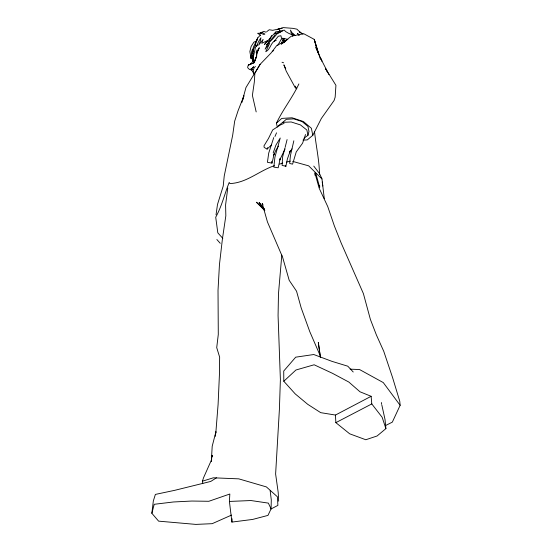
<?xml version="1.0" encoding="UTF-8"?>
<svg xmlns="http://www.w3.org/2000/svg" width="552" height="552" viewBox="0 0 552 552"><rect width="100%" height="100%" fill="white"/><g stroke="black" fill="none" stroke-linecap="round" stroke-linejoin="round"><path stroke-width="0.83" d="M256.88 40.731L253.879 42.187L251.125 46.451L249.856 51.557L251.084 58.484L251.153 55.407M231.55 515.085L212.196 523.675L195.863 524.4L158.61 521.15L151.862 513.291L154.215 504.293L173.452 501.975L191.834 501.043L208.849 501.285L229.832 494.012L229.404 501.437L231.916 522.082L252.719 519.418L267.968 515.395L271.073 508.868L271.294 499.933L270.142 490.631M211.333 461.237L212.196 446.264L215.908 431.864L218.095 404.443L219.42 374.691L219.634 357.109L216.722 347.629L218.288 334.471L218.019 290.311L219.454 264.553L222.394 239.14L225.837 215.804L225.595 204.902L227.762 188.073M231.916 522.082L232.095 518.818M281.81 255.141L278.477 293.74L278.07 315.592L280.388 379.576L279.409 409.17L275.62 474.03L278.194 492.384L278.677 501.195M292.67 36.273L292.836 33.831L294.582 35.659M295.065 35.411L292.077 32.816L290.428 30.07L291.49 34.183L293.899 35.569L288.799 33.389L285.75 31.643L284.128 30.008L281.824 31.209L277.615 31.464L280.547 31.995L282.438 30.601L279.519 32.706L274.344 33.548L278.091 33.189L280.112 30.422L272.55 39.109L266.588 44.816L274.558 35.645L276.386 31.188L264.525 44.422L267.492 40.579L261.793 43.311L263.104 39.427L258.653 45.154L260.44 40.82L260.917 37.743L258.474 41.717L256.652 46.237L255.438 44.332L255.604 42.58L257.701 37.964L260.261 35.149M151.862 513.291L153.325 500.988L155.381 494.419L174.653 490.342L210.774 481.42L216.46 477.818M216.032 214.818L217.495 204.468L223.222 186.058L224.229 176.005L232.682 135.226L234.676 121.157L238.036 110.828L243.95 95.765L242.749 99.877M251.084 58.484L252.395 49.287L252.071 52.502L253.513 46.872L255.604 42.58M211.354 461.155L211.74 458.643M212.002 456.973L212.265 455.296M211.954 457.201L212.216 455.51M253.547 55.993L255.493 47.327L257.391 44.974M255.397 45.223L253.43 49.563L252.436 58.546L251.381 53.875M283.797 41.862L284.418 38.647M284.894 148.253L282.631 156.823L282.093 165.358L285.881 166.318L287.406 158.9L290.407 150.606L289.42 152.752L292.015 148.874M293.837 140.801L290.455 155.485L289.703 162.757L289.71 163.516L292.588 164.116L296.245 151.903L302.572 143.203L305.525 134.515M285.039 148.992L279.816 159.852L280.285 158.307L278.194 167.78L273.847 167.125L274.924 157.141L280.23 138.021L275.924 145.093L273.185 152.925M252.478 53.378L253.43 49.563M285.101 147.453L287.095 139.58M241.921 102.424L245.95 87.561L260.116 64.329L271.177 52.868L276.766 45.519L286.833 40.31M304.021 138.235L307.961 135.316L308.968 131.466L307.933 126.415L302.151 121.585L293.857 118.866L286.302 119.301L282.376 122.689M279.816 159.852L280.036 159.121M202.784 483.497L202.432 481.199L203.515 477.825L211.561 459.733M255.438 44.332L257.701 37.964L256.218 41.773M257.115 52.868L259.281 47.714L256.494 53.682L256.728 56.283M273.73 137.593L268.72 153.104L267.423 162.295L272.081 163.137L274.096 153.842L273.654 155.181L275.897 150.227L278.56 146.087M256.735 55.628L253.941 62.804L248.345 65.067L247.862 66.357L247.648 67.53L248.31 68.434L249.538 69.476L251.926 70.069M284.066 123.365L280.444 124.931L272.66 129.955L268.493 138.462L263.973 145.894L264.173 147.398L267.078 149.102L267.623 147.66M281.472 43.353L282.707 40.192M274.958 136.503L276.545 132.825M314.868 172.783L319.146 188.163L327.764 206.614L334.381 225.975L341.108 242.88L363.402 293.616L370.392 319.408L376.367 334.892L383.75 351.3L392.575 377.561L399.772 401.297L400.138 405.306L392.327 422.135L385.427 425.613M257.232 49.714L256.128 52.054L256.721 54.303M302.958 140.125L307.25 139.925L312.805 135.316L321.34 118.487L334.077 100.512L335.154 97.18L335.926 85.312L325.487 68.496L327.364 72.008M298.887 83.932C292.484 97.628 282.928 109.544 276.421 123.158L277.318 127.022M271.639 35.487L265.112 49.183L269.7 43.284L265.747 51.736C270.866 49.231 270.611 41.655 276.262 40.289M260.116 64.329L254.886 73.188L254.327 82L252.395 95.379L256.183 111.918M277.663 45.547L281.61 38.674L280.947 35.749L278.27 36.232L274.137 41.497M255.355 60.354L254.465 61.589L256.556 56.573L253.941 62.804L248.345 65.067L249.532 64.529M252.857 67.758L253.609 66.723L252.188 68.282L251.822 70.387L254.203 73.63M255.41 66.412L254.023 67.972L253.423 69.8L253.223 72.581L254.182 74.327M250.125 64.253L251.884 62.576M335.45 415.056L320.712 412.661L307.726 404.319L295.23 393.907L283.804 381.246L295.948 369.999L314.143 364.782L332.511 373.338L348.857 382.067L359.98 391.782L371.13 396.301L371.793 403.926L382.136 417.264L385.91 428.621L377.064 435.997L365.797 439.744L349.685 433.81L335.851 422.646L335.45 415.056L371.13 396.301M267.078 149.102L271.57 144.976M276.421 123.158L281.72 118.425L292.042 117.776L303.427 121.543L311.383 128.278L312.805 135.316M272.736 51.226L273.723 50.384M278.298 125.821L282.727 122.344L291.194 121.978L300.447 124.918L306.871 130.037L307.961 135.316M266.782 31.623L269.245 29.739L272.716 30.325L282.113 28.207L277.477 29.484L283.238 27.6L292.946 28.359L296.9 29.159L301.033 33.113M285.446 41.393L281.216 44.132L291.346 36.177L303.786 33.741L314.247 39.378L320.188 58.491M271.067 508.965L277.897 505.377L277.414 496.793L266.375 486.905L238.754 478.853L213.334 477.804L202.432 481.199M335.851 422.646L371.793 403.926M274.365 165.703C259.116 170.816 246.661 182.919 229.915 183.581L229.204 182.429C224.56 194 221.856 206.2 215.715 217.212L217.805 232.827L222.822 238.374M279.526 164.137L282.714 163.075M290.359 161.122L286.46 162.136M282.369 38.578L283.99 38.378L287.875 39.502M229.404 501.437L250.974 500.54L268.355 503.113L271.073 508.868M350.14 369.15L359.58 369.557L383.267 382.577L400.138 405.306M251.898 69.145L250.884 68.903L252.775 69.497M292.705 161.405L308.665 165.848L321.975 178.938L324.286 198.63M266.126 32.216L263.766 31.416L260.047 33.044L262.31 32.547L264.884 34.079M282.024 62.238L283.604 62.811M264.208 34.597L260.647 33.251L257.598 33.292L260.661 35.252M271.894 163.019L271.543 161.467M303.013 34.051L299.46 31.781L300.543 32.727M282.148 39.668L284.308 41.076M263.87 209.118L256.425 202.204L264.85 210.685M353.225 372.007L347.794 366.197L331.883 361.325L313.777 354.529L295.706 357.172L283.728 371.02L283.804 381.246M216.867 239.52L220.241 243.294M299.018 35.176L297.48 33.341L299.053 35.349M261.758 205.73L259.123 202.46L264.187 209.18M262.814 207.034L264.394 208.994M313.771 166.09L319.539 173.576L321.975 178.938M285.191 165.4L285.881 166.318M263.056 204.944L262.207 203.495L267.451 221.959L282.589 257.17L289.193 280.306L296.548 291.214L301.192 307.919L309.769 331.621L320.229 355.729L318.304 342.406L320.422 357.579M295.203 86.119L296.79 88.844M295.555 88.251L286.205 71.091L283.88 64.846L285.743 68.731M282.845 38.067L283.555 39.599M328.923 74.623L320.74 58.533L321.913 61.134L315.861 47.437L318.545 53.772L314.247 39.378L316.758 49.169M253.754 61.665L253.009 59.457L253.43 53.275L253.175 61.776M315.751 173.211L319.691 187.349L319.67 185.631M283.735 40.296L284.266 42.401M381.825 405.009L385.02 419.472L385.91 428.621M251.719 56.428L252.775 62.066M381.37 402.539L381.653 404.202M322.251 182.036L322.796 186.017M256.804 52.916L256.956 54.351M314.516 131.452C315.972 145.845 319.27 159.983 319.532 174.522M256.756 52.164L256.88 53.523M314.93 173.638L315.047 175.357M215.908 431.864L215.259 436.046L215.908 431.864"/></g></svg>
